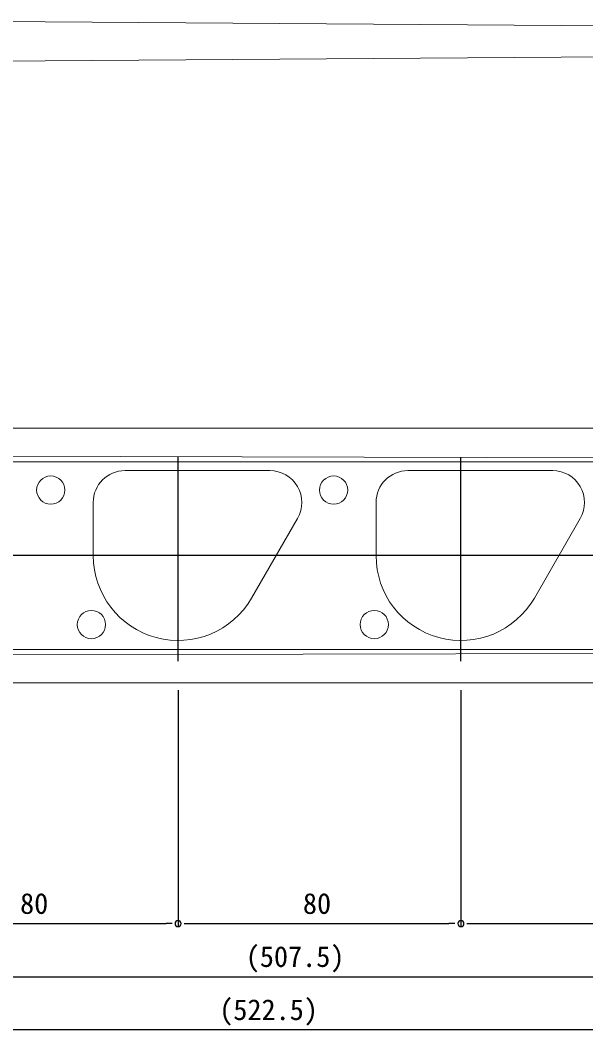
# Model space of a CAD drawing. Units: millimetres, scale not verified. Extents: x -693 to 693, y -1120 to 1122.
# Drawn here: x -297 to -137, y -528.6 to -243.4 of the extents above; entities that cross this region are included whole.
import ezdxf
from ezdxf.enums import TextEntityAlignment as Align

# ---------------------------------------------------------------- set-up
doc = ezdxf.new("R2010")
doc.units = ezdxf.units.MM
doc.header["$LTSCALE"] = 4
doc.layers.add('0-3_YKK_12', color=2, linetype='Continuous')
doc.layers.add('0-5_YKK_D', color=6, linetype='Continuous')
doc.layers.add('0-4_YKK_13', color=4, linetype='Continuous', lineweight=18)
doc.styles.add('ＭＳ ゴシック', font='')
doc.styles.get('ＭＳ ゴシック').set_extended_font_data('MS Gothic')

msp = doc.modelspace()

# ---------------------------------------------------------------- linework, layer by layer
at = {"layer": '0-3_YKK_12'}
for p, q in [((-252.349, -424.449), (-252.349, -366.849)), ((-172.349, -424.449), (-172.349, -366.849)), ((29.267, -394.649), (-375.452, -394.649))]:
    msp.add_line(p, q, dxfattribs=at)
at = {"layer": '0-4_YKK_13'}
for p, q in [((-362.674, -243.38), (-12.128, -245.828)), ((-362.674, -255.38), (-12.128, -252.933)), ((-372.676, -358.649), (22.339, -358.649)), ((16.276, -367.384), (-362.849, -366.42)), ((16.276, -368.149), (-370.537, -368.149)), ((-267.349, -370.649), (-226.368, -370.649)), ((-187.349, -370.649), (-146.368, -370.649)), ((-276.349, -394.649), (-276.349, -379.649)), ((-196.349, -394.649), (-196.349, -379.649)), ((-218.574, -384.149), (-231.564, -406.649)), ((-138.574, -384.149), (-151.564, -406.649)), ((-368.227, -421.148), (-12.591, -421.149)), ((-362.849, -422.878), (-12.591, -421.988)), ((-12.302, -430.649), (-371.424, -430.649))]:
    msp.add_line(p, q, dxfattribs=at)
for centre in [(-288.349, -376.149), (-208.349, -376.149), (-276.849, -414.149), (-196.849, -414.149)]:
    msp.add_circle(centre, 4, dxfattribs=at)
for centre, radius, start, end in [((-267.349, -379.649), 9, 90, 180), ((-226.368, -379.649), 9, 330, 90), ((-187.349, -379.649), 9, 90, 180), ((-146.368, -379.649), 9, 330, 90), ((-252.349, -394.649), 24, 180, 330), ((-172.349, -394.649), 24, 180, 330)]:
    msp.add_arc(centre, radius, start, end, dxfattribs=at)
at = {"layer": '0-5_YKK_D'}
for p, q in [((-252.349, -432.649), (-252.349, -499.649)), ((-252.349, -432.649), (-252.349, -499.649)), ((-172.349, -432.649), (-172.349, -499.649)), ((-172.349, -432.649), (-172.349, -499.649)), ((-328.949, -498.649), (-255.749, -498.649)), ((-254.049, -498.649), (-255.749, -498.649)), ((-250.649, -498.649), (-248.949, -498.649)), ((-248.949, -498.649), (-175.749, -498.649)), ((-174.049, -498.649), (-175.749, -498.649)), ((-170.649, -498.649), (-168.949, -498.649)), ((-168.949, -498.649), (-95.749, -498.649)), ((-465.949, -513.649), (34.939, -513.649)), ((34.939, -528.649), (-480.949, -528.649))]:
    msp.add_line(p, q, dxfattribs=at)
for centre, start, end in [((-252.349, -498.649), 0, 180), ((-252.349, -498.649), 0, 180), ((-252.349, -498.649), 180, 0), ((-252.349, -498.649), 180, 0), ((-172.349, -498.649), 0, 180), ((-172.349, -498.649), 0, 180), ((-172.349, -498.649), 180, 0), ((-172.349, -498.649), 180, 0)]:
    msp.add_arc(centre, 0.85, start, end, dxfattribs=at)

# ---------------------------------------------------------------- texts
at = {"layer": '0-5_YKK_D', "style": 'ＭＳ ゴシック'}
for s, p in [('80', (-297.042, -497.649)), ('80', (-217.042, -497.649)), ('(507.5)', (-233.212, -512.649)), ('(522.5)', (-240.712, -527.649))]:
    msp.add_text(s, height=5.865, dxfattribs=at).set_placement(p, align=Align.BOTTOM_LEFT)

doc.saveas('drawing.dxf')
